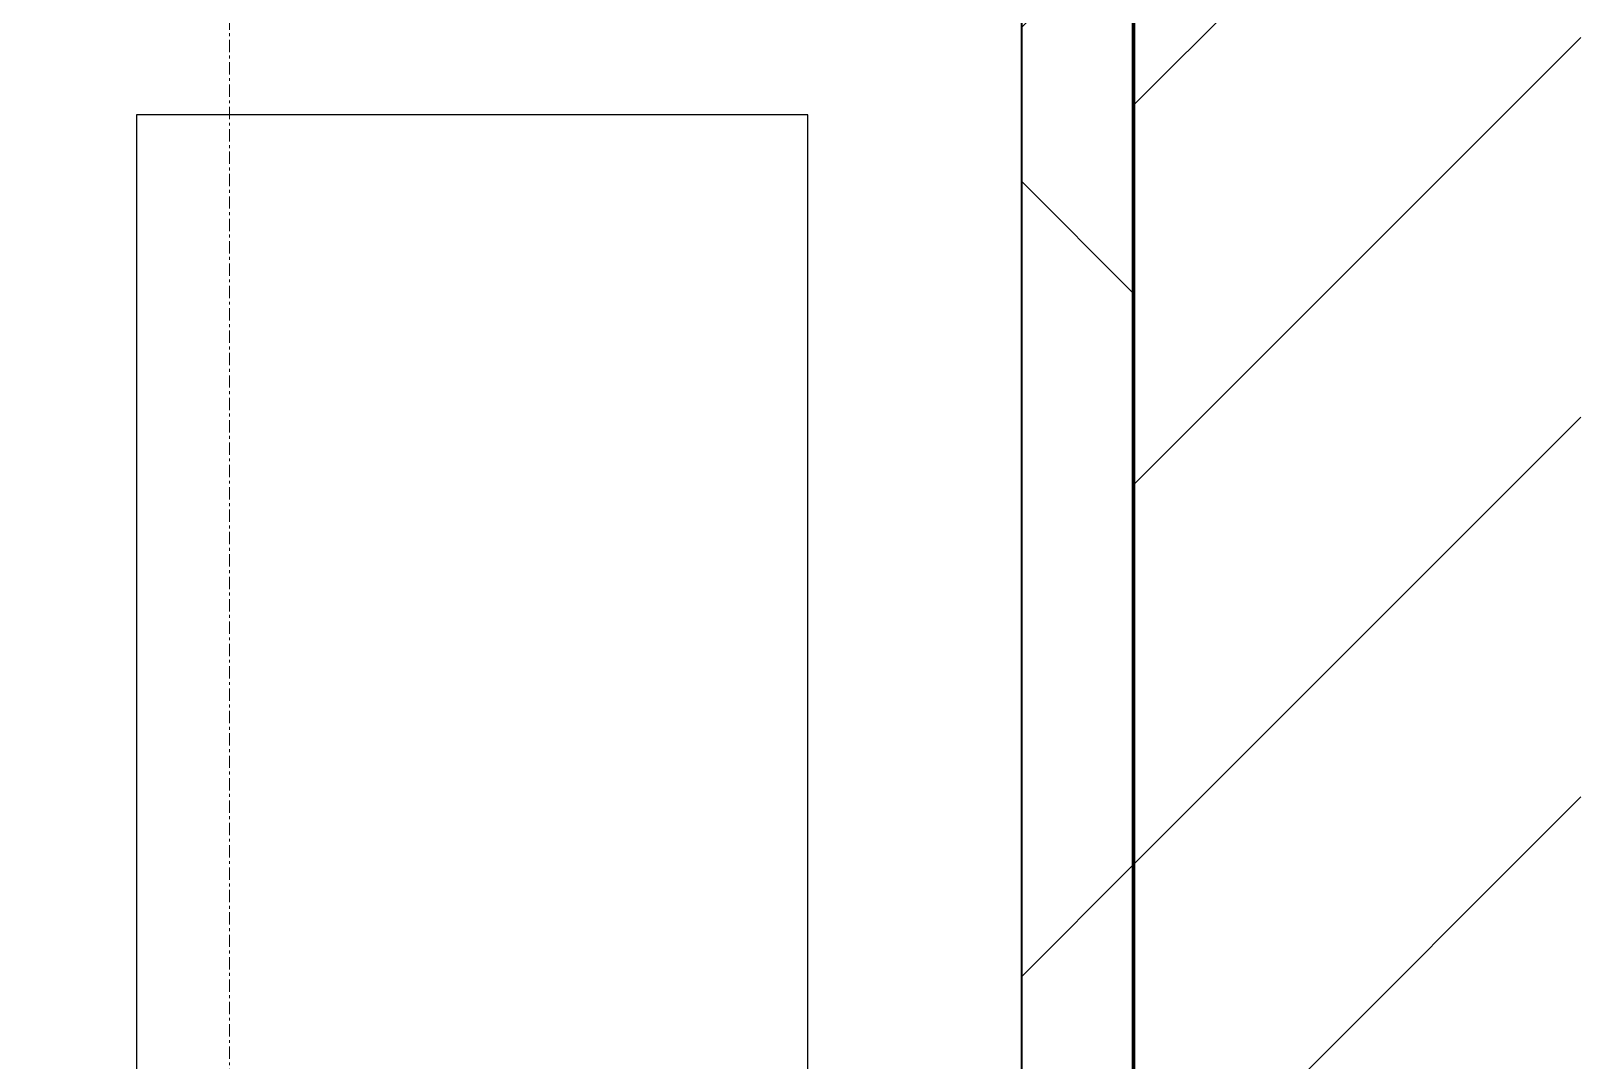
# Model space of a CAD drawing. Header units: millimetres. Extents: x -726012 to -647389, y -20772 to 18805.
# Drawn here: x -699171 to -698478, y 421 to 882 of the extents above; entities that cross this region are included whole.
import ezdxf
from ezdxf.xclip import XClip

# ---------------------------------------------------------------- set-up
doc = ezdxf.new("R2010")
doc.units = ezdxf.units.MM
doc.header["$XCLIPFRAME"] = 0
doc.linetypes.add('DPA_Grid _ Level 100', pattern=[10, 5.5, -1.6, 1.3, -1.6])
doc.layers.add('000 - WIPEOUT', color=250, linetype='Continuous')
doc.layers.add('A11_ALU.SOLID SHEET', color=2, linetype='Continuous')
for name, color, linetype, lineweight in [('A-GLAZ-CURT', 2, 'Continuous', 9), ('A-WALL', 5, 'Continuous', 35), ('A-WALL-FNSH', 2, 'Continuous', 35), ('A-WALL-PATT', 1, 'Continuous', 35), ('S-GRID', 251, 'Continuous', 9)]:
    doc.layers.add(name, color=color, linetype=linetype, lineweight=lineweight)

# ---------------------------------------------------------------- blocks, each defined once
blk = doc.blocks.new('PPLS-PP19_Custom Tile Pattern - Custom Tile Pattern-V44-4233-01 ENLARGED MULTI-PURPOSE LEVEL - REFLECTED CEILING PLAN - SHEET 4')
at = {"layer": 'A-GLAZ-CURT'}
for p, q in [((-300, 0), (300, 0)), ((300, 0), (-300, 0)), ((195.99, 0), (213.31, 0)), ((213.31, 0), (195.99, 0)), ((230.06, 0), (300, 0)), ((-300, -50), (300, -50)), ((300, -50), (-300, -50))]:
    blk.add_line(p, q, dxfattribs=at)
for points, knots in [([(152.49, 0), (149.18, 0), (137.03, 0), (110.06, 0), (82.19, 0), (70.15, 0)], [-484.335931, -484.335931, -484.335931, -484.335931, -458.593899, -401.860199, -358.945764, -358.945764, -358.945764, -358.945764]), ([(94.4, 0), (94.4, 0), (94.64, 0), (99.11, 0), (108.97, 0), (120.79, 0), (139.94, 0), (163.31, 0), (185.23, 0), (193.62, 0), (194.69, 0), (194.79, 0)], [-2348.345796, -2348.345796, -2348.345796, -2348.345796, -2310.419338, -2233.599744, -2052.234781, -1843.028543, -1530.39897, -1095.004608, -529.74427, -295.064701, -265.121568, -265.121568, -265.121568, -265.121568]), ([(152.98, 0), (152.7, 0), (149.33, 0), (143.29, 0), (134.04, 0), (126.24, 0), (118.6, 0), (114.23, 0), (111.98, 0), (105.66, 0), (105.23, 0), (105.23, 0)], [-10121.405756, -10121.405756, -10121.405756, -10121.405756, -10098.273015, -9847.788484, -9677.714971, -9567.007022, -9453.21225, -9220.200448, -9012.77275, -8966.157302, -8929.495943, -8929.495943, -8929.495943, -8929.495943]), ([(128.58, 0), (128.8, 0), (130.16, 0), (138.8, 0), (147.95, 0), (152.56, 0)], [-633.326174, -633.326174, -633.326174, -633.326174, -627.736123, -618.981161, -603.66234, -603.66234, -603.66234, -603.66234]), ([(168.37, 0), (167.68, 0), (164.16, 0), (158.81, 0), (153.2, 0)], [-543.375029, -543.375029, -543.375029, -543.375029, -530.793311, -486.194783, -486.194783, -486.194783, -486.194783]), ([(153.28, 0), (153.5, 0), (156.34, 0), (161.24, 0), (162.19, 0), (162.75, 0)], [-602.85877, -602.85877, -602.85877, -602.85877, -602.094757, -592.980799, -581.414464, -581.414464, -581.414464, -581.414464]), ([(193.8, 0), (193.33, 0), (190.11, 0), (183.13, 0), (171, 0), (161.95, 0), (161.28, 0), (158.35, 0), (157.85, 0), (157.77, 0)], [-11665.349007, -11665.349007, -11665.349007, -11665.349007, -11565.880756, -11105.624034, -10839.086983, -10768.332124, -10666.779182, -10580.760289, -10550.278881, -10550.278881, -10550.278881, -10550.278881]), ([(300, 0), (286.53, 0), (254.22, 0), (207.11, 0), (177.41, 0), (159.34, 0), (158.33, 0), (158.3, 0)], [-285.253232, -285.253232, -285.253232, -285.253232, -244.693688, -187.987675, -143.776725, -129.632772, -123.352749, -123.352749, -123.352749, -123.352749]), ([(159.07, 0), (159.13, 0), (160.84, 0), (165.21, 0), (174.15, 0), (185.98, 0), (208.82, 0), (219.42, 0), (230.06, 0)], [-115.643202, -115.643202, -115.643202, -115.643202, -114.681583, -87.660824, -65.295536, -41.623857, -24.459831, 0, 0, 0, 0]), ([(162.75, 0), (165.4, 0), (170.91, 0), (172.61, 0), (172.61, 0)], [-111.264224, -111.264224, -111.264224, -111.264224, -56.742688, -19.085662, -19.085662, -19.085662, -19.085662]), ([(247.1, 0), (246.76, 0), (245.04, 0), (238.34, 0), (226.56, 0), (221.1, 0), (200.27, 0), (182.99, 0), (174.27, 0), (169.67, 0), (168.99, 0)], [-9649.085549, -9649.085549, -9649.085549, -9649.085549, -9581.591397, -9406.094246, -9221.510254, -9016.44624, -8717.832359, -8253.978395, -8152.463617, -8069.855175, -8069.855175, -8069.855175, -8069.855175]), ([(215.22, 0), (214.62, 0), (210.55, 0), (203.98, 0), (187.54, 0), (175.3, 0), (169.49, 0)], [-203.825446, -203.825446, -203.825446, -203.825446, -198.527383, -184.406837, -162.427601, -142.916156, -142.916156, -142.916156, -142.916156]), ([(171.51, 0), (176.48, 0), (193.23, 0), (201.73, 0), (208.81, 0), (213.9, 0), (241.96, 0), (266.73, 0), (281.71, 0), (291.71, 0), (296.52, 0), (297.86, 0), (298.09, 0)], [-7971.819559, -7971.819559, -7971.819559, -7971.819559, -7784.112253, -7606.717214, -7289.299508, -7042.621073, -6582.165592, -6068.460911, -5766.029927, -5566.724884, -5280.360606, -5199.253518, -5199.253518, -5199.253518, -5199.253518]), ([(172.07, 0), (177.66, 0), (187.87, 0), (201.08, 0), (207.47, 0), (213.96, 0), (215.11, 0)], [-255.364076, -255.364076, -255.364076, -255.364076, -237.955587, -223.92608, -215.862851, -208.75215, -208.75215, -208.75215, -208.75215]), ([(300, 0), (288.22, 0), (262, 0), (230.43, 0), (219.94, 0), (219.02, 0)], [-12528.858583, -12528.858583, -12528.858583, -12528.858583, -11905.454923, -11162.864862, -10856.732305, -10856.732305, -10856.732305, -10856.732305]), ([(219.9, 0), (220.86, 0), (227.84, 0), (242.06, 0), (246.54, 0), (246.96, 0)], [-10670.940496, -10670.940496, -10670.940496, -10670.940496, -10511.382485, -9925.173265, -9834.877357, -9834.877357, -9834.877357, -9834.877357]), ([(284.76, 0), (284.76, 0), (285.09, 0), (287.47, 0), (293.59, 0), (297.76, 0), (300, 0)], [-4110.630118, -4110.630118, -4110.630118, -4110.630118, -4053.389046, -3959.664717, -3862.421465, -3746.95702, -3746.95702, -3746.95702, -3746.95702]), ([(297.38, 0), (295.84, 0), (291.62, 0), (285.38, 0), (284.87, 0)], [-4803.172655, -4803.172655, -4803.172655, -4803.172655, -4358.271401, -4143.037883, -4143.037883, -4143.037883, -4143.037883])]:
    blk.add_open_spline(points, degree=3, knots=knots, dxfattribs=at)
for points in [[(157.9, 0), (156.94, 0), (155.18, 0), (153.19, 0)], [(168.74, 0), (168.74, 0), (169.81, 0), (171.51, 0)], [(195.11, 0), (194.91, 0), (194.44, 0), (193.8, 0)]]:
    blk.add_open_spline(points, degree=3, dxfattribs=at)
blk = doc.blocks.new('PPLS-PP19_Custom Tile Pattern - Custom Tile Pattern-V45-4233-01 ENLARGED MULTI-PURPOSE LEVEL - REFLECTED CEILING PLAN - SHEET 4')
at = {"layer": 'A-GLAZ-CURT'}
for p, q in [((-300, 0), (300, 0)), ((300, 0), (-300, 0)), ((-293.07, 0), (-281.82, 0)), ((-281.82, 0), (-293.07, 0)), ((-280.74, 0), (-275.75, 0)), ((-275.75, 0), (-280.74, 0)), ((-222.32, 0), (-205, 0)), ((-205, 0), (-222.32, 0)), ((-300, -50), (300, -50)), ((300, -50), (-300, -50))]:
    blk.add_line(p, q, dxfattribs=at)
at = {"layer": 'A-GLAZ-CURT', "flags": 128}
for points in [[(-300, 0), (-291.56, 0), (-283.3, 0), (-275.2, 0), (-267.26, 0), (-259.45, 0), (-251.77, 0), (-244.2, 0), (-236.74, 0), (-229.36, 0), (-222.06, 0), (-214.83, 0), (-207.71, 0), (-200.76, 0), (-194.02, 0), (-187.54, 0), (-181.38, 0), (-175.58, 0), (-170.25, 0), (-165.64, 0), (-162.01, 0), (-159.53, 0), (-157.46, 0), (-154.52, 0), (-149.42, 0), (-141.84, 0), (-132.81, 0), (-126.08, 0)], [(-125.17, 0), (-128.55, 0), (-134.16, 0), (-140.03, 0), (-145.5, 0), (-150.63, 0), (-155.53, 0), (-160.27, 0), (-164.95, 0), (-169.65, 0), (-174.47, 0), (-179.49, 0), (-184.81, 0), (-190.44, 0), (-196.37, 0), (-202.58, 0), (-209.04, 0), (-215.73, 0), (-222.63, 0), (-229.72, 0), (-236.97, 0), (-244.39, 0), (-251.96, 0), (-259.67, 0), (-267.51, 0), (-275.48, 0), (-283.55, 0), (-291.73, 0), (-300, 0)]]:
    blk.add_lwpolyline(points, dxfattribs=at)
at = {"layer": 'A-GLAZ-CURT'}
for points, knots in [([(-300, 0), (-284.65, 0), (-236.57, 0), (-174.61, 0), (-132.41, 0), (-117.3, 0), (-114.73, 0)], [-5323.127839, -5323.127839, -5323.127839, -5323.127839, -4502.809032, -2700.551212, -1002.059161, -682.546286, -682.546286, -682.546286, -682.546286]), ([(-72.93, 0), (-75.51, 0), (-91.45, 0), (-134.08, 0), (-202.69, 0), (-262.56, 0), (-294.48, 0), (-300, 0)], [-19442.345229, -19442.345229, -19442.345229, -19442.345229, -18935.241197, -17136.203329, -15131.813646, -13729.592194, -13439.944408, -13439.944408, -13439.944408, -13439.944408]), ([(-137.88, 0), (-140.56, 0), (-147.66, 0), (-147.69, 0), (-158.72, 0), (-174.02, 0), (-185.59, 0), (-209.77, 0), (-232.01, 0), (-255.22, 0), (-262.59, 0), (-264.9, 0), (-265.4, 0)], [-3187.727384, -3187.727384, -3187.727384, -3187.727384, -2919.378265, -2477.344047, -2237.412286, -2029.680487, -1755.085331, -1400.429864, -858.079193, -543.655514, -208.940337, 0, 0, 0, 0]), ([(-258.6, 0), (-257.91, 0), (-254.26, 0), (-241.25, 0), (-225.99, 0), (-213.1, 0), (-204.46, 0), (-199.67, 0), (-197.96, 0)], [-5722.54675, -5722.54675, -5722.54675, -5722.54675, -5657.471696, -5413.335975, -5017.494783, -4832.723979, -4666.091899, -4570.356129, -4570.356129, -4570.356129, -4570.356129]), ([(-133.82, 0), (-135.51, 0), (-137.8, 0), (-149.31, 0), (-162.01, 0), (-177.91, 0), (-199.46, 0), (-216.65, 0), (-231.26, 0), (-233.46, 0), (-234, 0)], [-2731.647847, -2731.647847, -2731.647847, -2731.647847, -2418.507304, -2308.929706, -2113.765672, -1763.376603, -1422.553702, -978.033455, -846.069444, -682.911962, -682.911962, -682.911962, -682.911962]), ([(-233.49, 0), (-233.44, 0), (-232.38, 0), (-230.74, 0), (-225.3, 0), (-223.63, 0)], [-455.274641, -455.274641, -455.274641, -455.274641, -440.605512, -119.536984, 0, 0, 0, 0]), ([(-223.63, 0), (-219.39, 0), (-210.25, 0), (-201.32, 0), (-197.75, 0)], [-5463.295695, -5463.295695, -5463.295695, -5463.295695, -5161.076232, -4962.302564, -4962.302564, -4962.302564, -4962.302564]), ([(-197.75, 0), (-193.87, 0), (-184.1, 0), (-171.77, 0), (-158.7, 0), (-157.22, 0)], [-4566.430633, -4566.430633, -4566.430633, -4566.430633, -4349.945572, -4000.813434, -3840.635403, -3840.635403, -3840.635403, -3840.635403]), ([(-197.48, 0), (-193.56, 0), (-184.64, 0), (-169.02, 0), (-152.12, 0), (-136.84, 0), (-127.33, 0), (-124.19, 0), (-123.43, 0), (-123.28, 0)], [-4957.434982, -4957.434982, -4957.434982, -4957.434982, -4739.070012, -4465.409639, -4149.119819, -3839.893365, -3647.167523, -3488.92562, -3439.852845, -3439.852845, -3439.852845, -3439.852845]), ([(-152.35, 0), (-151.03, 0), (-147.71, 0), (-143.57, 0), (-138.62, 0)], [-3494.978217, -3494.978217, -3494.978217, -3494.978217, -3371.022232, -3227.460399, -3227.460399, -3227.460399, -3227.460399]), ([(-118.78, 0), (-121.86, 0), (-126.28, 0), (-136.96, 0), (-147.46, 0), (-150.03, 0), (-150.57, 0)], [-5938.474035, -5938.474035, -5938.474035, -5938.474035, -5700.061948, -5508.838257, -5298.784692, -5196.16478, -5196.16478, -5196.16478, -5196.16478]), ([(-150.34, 0), (-150.07, 0), (-147.75, 0), (-142.6, 0), (-127.26, 0), (-107.3, 0), (-90.42, 0), (-75.26, 0), (-68.41, 0), (-65.12, 0), (-63.63, 0)], [-4948.728362, -4948.728362, -4948.728362, -4948.728362, -4883.323924, -4440.880425, -4054.690705, -3793.097032, -3402.597032, -3144.956779, -3050.982048, -2969.237017, -2969.237017, -2969.237017, -2969.237017]), ([(-26.75, 0), (-27.82, 0), (-36.18, 0), (-53.55, 0), (-78.2, 0), (-110.94, 0), (-130.52, 0), (-147.74, 0), (-149.07, 0)], [-8718.362214, -8718.362214, -8718.362214, -8718.362214, -8532.293389, -8073.216054, -7508.296369, -7004.680444, -6449.282163, -6277.220794, -6277.220794, -6277.220794, -6277.220794]), ([(-148.23, 0), (-146.94, 0), (-140.15, 0), (-137.28, 0), (-133.93, 0), (-128.78, 0), (-126.5, 0)], [-6162.058746, -6162.058746, -6162.058746, -6162.058746, -6017.569127, -5560.701257, -5364.112219, -5231.017328, -5231.017328, -5231.017328, -5231.017328]), ([(-86.16, 0), (-91.37, 0), (-104.13, 0), (-122.65, 0), (-139.03, 0), (-146.11, 0), (-146.95, 0)], [-1681.3698, -1681.3698, -1681.3698, -1681.3698, -1374.161226, -945.742622, -741.901385, -489.130243, -489.130243, -489.130243, -489.130243]), ([(-146.69, 0), (-146.59, 0), (-145.49, 0), (-135.69, 0), (-128.29, 0), (-125.15, 0)], [-420.34245, -420.34245, -420.34245, -420.34245, -406.956646, -290.263673, 0, 0, 0, 0]), ([(-127.41, 0), (-131.63, 0), (-133.16, 0), (-134.09, 0), (-134.15, 0)], [-8540.990293, -8540.990293, -8540.990293, -8540.990293, -8266.114998, -8246.473386, -8246.473386, -8246.473386, -8246.473386]), ([(-134.15, 0), (-133.32, 0), (-130.31, 0), (-122.23, 0), (-115.73, 0), (-114.89, 0)], [-7657.439573, -7657.439573, -7657.439573, -7657.439573, -7293.749979, -6839.55839, -6773.888853, -6773.888853, -6773.888853, -6773.888853]), ([(-120.13, 0), (-120.14, 0), (-120.24, 0), (-121.3, 0), (-129.25, 0), (-133.82, 0)], [-2933.992132, -2933.992132, -2933.992132, -2933.992132, -2920.575025, -2840.280255, -2731.647847, -2731.647847, -2731.647847, -2731.647847]), ([(-113.43, 0), (-113.44, 0), (-113.96, 0), (-119.73, 0), (-125.43, 0), (-127.03, 0), (-127.41, 0)], [-328.499627, -328.499627, -328.499627, -328.499627, -282.672656, -98.539552, -24.539552, 0, 0, 0, 0]), ([(-126.5, 0), (-122.44, 0), (-108.71, 0), (-86.68, 0), (-63.44, 0), (-54.4, 0), (-48.53, 0), (-38.83, 0), (-33.59, 0), (-32.34, 0)], [-5231.017328, -5231.017328, -5231.017328, -5231.017328, -4994.692869, -4542.524482, -4008.285538, -3689.699207, -3546.54457, -3315.260113, -3238.248822, -3238.248822, -3238.248822, -3238.248822]), ([(-125.15, 0), (-124.93, 0), (-122.77, 0), (-119.2, 0), (-115.67, 0)], [-3362.7396, -3362.7396, -3362.7396, -3362.7396, -3342.215224, -3152.568375, -3152.568375, -3152.568375, -3152.568375]), ([(-122.08, 0), (-122.01, 0), (-121.69, 0), (-121.2, 0), (-120.88, 0)], [-3136.336417, -3136.336417, -3136.336417, -3136.336417, -3110.304437, -3035.164275, -3035.164275, -3035.164275, -3035.164275]), ([(-36.33, 0), (-36.43, 0), (-37.27, 0), (-45.02, 0), (-46.13, 0), (-60.59, 0), (-81.23, 0), (-99.51, 0), (-114.02, 0), (-117.28, 0), (-118.78, 0)], [-1855.773136, -1855.773136, -1855.773136, -1855.773136, -1810.870157, -1672.078046, -1405.135169, -1060.00838, -740.068933, -229.489605, -116.330425, 0, 0, 0, 0]), ([(-36.62, 0), (-36.62, 0), (-40.35, 0), (-44.32, 0), (-58.97, 0), (-85.2, 0), (-105.11, 0), (-113.32, 0), (-114.84, 0)], [-4069.478503, -4069.478503, -4069.478503, -4069.478503, -3858.647035, -3538.256648, -2842.901703, -2193.204658, -1433.981041, -1192.683828, -1192.683828, -1192.683828, -1192.683828]), ([(-114.73, 0), (-107.85, 0), (-91.3, 0), (-74.02, 0), (-62.74, 0), (-60.36, 0), (-59.97, 0)], [-6769.808318, -6769.808318, -6769.808318, -6769.808318, -6236.997189, -5713.340575, -5140.470607, -5006.787413, -5006.787413, -5006.787413, -5006.787413]), ([(-114.73, 0), (-113.57, 0), (-109.06, 0), (-98.9, 0), (-85.29, 0), (-71.67, 0), (-65.93, 0), (-65.07, 0)], [-3135.940492, -3135.940492, -3135.940492, -3135.940492, -3074.362186, -2902.289527, -2605.247022, -2322.099534, -2241.8264, -2241.8264, -2241.8264, -2241.8264]), ([(-114.7, 0), (-114.38, 0), (-113.85, 0), (-113.43, 0), (-113.43, 0)], [-484.332891, -484.332891, -484.332891, -484.332891, -394.672656, -330.879064, -330.879064, -330.879064, -330.879064]), ([(-114.32, 0), (-112.65, 0), (-107, 0), (-99.5, 0), (-91.46, 0)], [-665.39098, -665.39098, -665.39098, -665.39098, -460.363443, 0, 0, 0, 0]), ([(-114.1, 0), (-113, 0), (-108.61, 0), (-96.78, 0), (-71.33, 0), (-42.53, 0), (-12.78, 0), (4.23, 0), (9.43, 0), (10.04, 0)], [-5602.276082, -5602.276082, -5602.276082, -5602.276082, -5430.283136, -5103.229623, -4799.173296, -4065.652676, -3589.737505, -3285.047089, -3066.359526, -3066.359526, -3066.359526, -3066.359526]), ([(9.32, 0), (9.08, 0), (7.65, 0), (2.57, 0), (-12.23, 0), (-25.64, 0), (-40, 0), (-56.24, 0), (-75.59, 0), (-94, 0), (-109.74, 0), (-113.27, 0), (-114.09, 0)], [-2922.926651, -2922.926651, -2922.926651, -2922.926651, -2882.788014, -2720.818881, -2518.50168, -2125.455881, -1792.521578, -1466.981642, -1208.454564, -789.402658, -501.969187, -365.365831, -365.365831, -365.365831, -365.365831]), ([(-91.46, 0), (-90.09, 0), (-84.7, 0), (-77.43, 0), (-72.73, 0), (-72.64, 0), (-72.64, 0)], [-19832.387487, -19832.387487, -19832.387487, -19832.387487, -19753.885894, -19541.04734, -19478.625389, -19471.062469, -19471.062469, -19471.062469, -19471.062469]), ([(-63.96, 0), (-64.13, 0), (-72.5, 0), (-80.63, 0), (-86.16, 0)], [-2171.769325, -2171.769325, -2171.769325, -2171.769325, -2007.031671, -1681.3698, -1681.3698, -1681.3698, -1681.3698]), ([(-29.03, 0), (-33.97, 0), (-43.74, 0), (-56.37, 0), (-71.66, 0), (-77.83, 0), (-82.66, 0), (-83.28, 0), (-83.28, 0)], [-2680.714891, -2680.714891, -2680.714891, -2680.714891, -2413.671296, -2161.752162, -2006.592567, -1646.621388, -1424.436217, -1393.971743, -1393.971743, -1393.971743, -1393.971743]), ([(-83.28, 0), (-83.28, 0), (-82.91, 0), (-76.14, 0), (-62.97, 0), (-48.14, 0), (-36.77, 0), (-34.17, 0), (-32.48, 0)], [-1393.4169, -1393.4169, -1393.4169, -1393.4169, -1353.722004, -1274.333717, -1073.56893, -651.549973, -296.515819, -107.228596, -107.228596, -107.228596, -107.228596]), ([(-66.39, 0), (-66.39, 0), (-63.63, 0), (-53.63, 0), (-37.01, 0), (-31.95, 0), (-31.57, 0)], [-2493.31794, -2493.31794, -2493.31794, -2493.31794, -2315.303971, -1809.437387, -963.711516, -889.141667, -889.141667, -889.141667, -889.141667]), ([(31.18, 0), (25.97, 0), (11.99, 0), (-16.92, 0), (-47.42, 0), (-65.77, 0), (-66.37, 0), (-66.38, 0)], [-4496.803627, -4496.803627, -4496.803627, -4496.803627, -4222.080604, -3745.412743, -2981.410125, -2542.574734, -2498.224237, -2498.224237, -2498.224237, -2498.224237]), ([(-63.63, 0), (-61.49, 0), (-57.39, 0), (-54.49, 0), (-45.2, 0), (-40.79, 0), (-40.46, 0), (-40.44, 0)], [-2969.237017, -2969.237017, -2969.237017, -2969.237017, -2851.217951, -2734.127174, -2474.780881, -2410.990208, -2350.645972, -2350.645972, -2350.645972, -2350.645972]), ([(-58.83, 0), (-58.37, 0), (-57.29, 0), (-54.23, 0), (-46.33, 0), (-42.62, 0), (-41.76, 0)], [-4859.52896, -4859.52896, -4859.52896, -4859.52896, -4680.891996, -4469.85053, -4321.566175, -4270.495146, -4270.495146, -4270.495146, -4270.495146]), ([(-51.83, 0), (-51.83, 0), (-51.78, 0), (-47.4, 0), (-46.01, 0), (-40.22, 0), (-36.78, 0)], [-632.814994, -632.814994, -632.814994, -632.814994, -627.965721, -508.377888, -260.442412, 0, 0, 0, 0]), ([(50.25, 0), (45.19, 0), (36, 0), (24.07, 0), (12.82, 0), (-2.9, 0), (-20.62, 0), (-32.81, 0), (-44.85, 0), (-51.43, 0), (-51.79, 0)], [-2579.643523, -2579.643523, -2579.643523, -2579.643523, -2313.748533, -2106.613311, -1925.670641, -1617.263037, -1290.787923, -1039.307308, -819.71621, -644.910881, -644.910881, -644.910881, -644.910881]), ([(-41.76, 0), (-39.9, 0), (-37.72, 0), (-36.92, 0), (-36.77, 0)], [-4270.495146, -4270.495146, -4270.495146, -4270.495146, -4161.040818, -4106.245333, -4106.245333, -4106.245333, -4106.245333]), ([(-36.29, 0), (-36.29, 0), (-34.66, 0), (-28.88, 0), (-26.95, 0), (-26.54, 0)], [-9150.272121, -9150.272121, -9150.272121, -9150.272121, -9057.163041, -8919.836787, -8834.607043, -8834.607043, -8834.607043, -8834.607043]), ([(-33.34, 0), (-33.34, 0), (-32.93, 0), (-31.16, 0), (-30.52, 0)], [-2415.024266, -2415.024266, -2415.024266, -2415.024266, -2357.633367, -2323.618664, -2323.618664, -2323.618664, -2323.618664]), ([(-31.66, 0), (-25.93, 0), (-16.06, 0), (2.5, 0), (8.65, 0), (9.48, 0)], [-3224.08875, -3224.08875, -3224.08875, -3224.08875, -2864.387349, -2439.246196, -2366.412601, -2366.412601, -2366.412601, -2366.412601]), ([(30.82, 0), (29.27, 0), (20.14, 0), (3.54, 0), (-14.59, 0), (-28.88, 0), (-31.35, 0)], [-10462.034656, -10462.034656, -10462.034656, -10462.034656, -10363.088938, -9884.23066, -9424.652049, -9299.586361, -9299.586361, -9299.586361, -9299.586361]), ([(-31.34, 0), (-28.39, 0), (-16.99, 0), (8.83, 0), (34.94, 0), (50.43, 0), (51.33, 0)], [-6062.162279, -6062.162279, -6062.162279, -6062.162279, -5862.463379, -5340.621928, -4573.028122, -4525.413698, -4525.413698, -4525.413698, -4525.413698]), ([(-30.76, 0), (-30.73, 0), (-29.99, 0), (-23.47, 0), (-15.75, 0), (-15.19, 0)], [-54176.191683, -54176.191683, -54176.191683, -54176.191683, -54157.274271, -53749.15266, -53717.791567, -53717.791567, -53717.791567, -53717.791567]), ([(9.82, 0), (6.88, 0), (-2.77, 0), (-17.6, 0), (-28.63, 0), (-30.74, 0)], [-3484.195409, -3484.195409, -3484.195409, -3484.195409, -3333.063701, -2994.501669, -2710.888442, -2710.888442, -2710.888442, -2710.888442]), ([(-30.52, 0), (-27.11, 0), (-17.83, 0), (5.99, 0), (22.06, 0), (37.44, 0), (45.92, 0), (57.76, 0), (64.47, 0), (72.74, 0), (75.22, 0), (76.03, 0), (76.21, 0)], [-2323.618664, -2323.618664, -2323.618664, -2323.618664, -2142.497158, -1716.209403, -1206.526904, -1089.329421, -901.315459, -753.071572, -495.328968, -421.953223, -334.951786, -290.452333, -290.452333, -290.452333, -290.452333]), ([(-13, 0), (-14.35, 0), (-17.68, 0), (-25.97, 0), (-29.52, 0), (-30.21, 0)], [-55207.591944, -55207.591944, -55207.591944, -55207.591944, -54789.006179, -54461.685999, -54290.791712, -54290.791712, -54290.791712, -54290.791712]), ([(8.33, 0), (8.19, 0), (7.18, 0), (0.32, 0), (-13.89, 0), (-24.92, 0), (-29.03, 0)], [-3574.286521, -3574.286521, -3574.286521, -3574.286521, -3526.962355, -3285.499107, -2903.012179, -2680.714891, -2680.714891, -2680.714891, -2680.714891]), ([(-28.98, 0), (-28.66, 0), (-27.39, 0), (-24.45, 0), (-22.56, 0)], [-166.548282, -166.548282, -166.548282, -166.548282, -102.06493, 0, 0, 0, 0]), ([(-28.57, 0), (-26.93, 0), (-20.29, 0), (-11.45, 0), (0.57, 0), (7.65, 0), (9.82, 0)], [-5361.429781, -5361.429781, -5361.429781, -5361.429781, -5261.36855, -5050.479954, -4785.90057, -4670.542186, -4670.542186, -4670.542186, -4670.542186]), ([(-22.56, 0), (-20.27, 0), (-17.03, 0), (-11.36, 0), (-7.66, 0), (-6.6, 0), (-6.44, 0)], [-56468.192263, -56468.192263, -56468.192263, -56468.192263, -56344.022017, -56303.229861, -56166.290093, -56124.392176, -56124.392176, -56124.392176, -56124.392176]), ([(-15.19, 0), (-13.07, 0), (-2.77, 0), (7.85, 0), (9.05, 0)], [-461.142613, -461.142613, -461.142613, -461.142613, -429.606584, -425.607381, -425.607381, -425.607381, -425.607381]), ([(-6.54, 0), (-6.73, 0), (-7.2, 0), (-7.6, 0), (-7.79, 0)], [-56009.792147, -56009.792147, -56009.792147, -56009.792147, -55949.290093, -55895.192118, -55895.192118, -55895.192118, -55895.192118]), ([(-2.63, 0), (-2.47, 0), (-1.22, 0), (3.76, 0), (8.9, 0), (9.79, 0)], [-226.825321, -226.825321, -226.825321, -226.825321, -220.269177, -206.416616, -203.628827, -203.628827, -203.628827, -203.628827]), ([(103.09, 0), (101.08, 0), (86.31, 0), (63.34, 0), (35.84, 0), (12, 0), (3.08, 0), (-1.67, 0), (-2.25, 0)], [-375.435014, -375.435014, -375.435014, -375.435014, -369.147452, -330.153101, -307.516438, -285.83788, -246.234814, -234.646884, -234.646884, -234.646884, -234.646884])]:
    blk.add_open_spline(points, degree=3, knots=knots, dxfattribs=at)
for points in [[(-117.74, 0), (-117.32, 0), (-115.98, 0), (-114.79, 0)], [(-115.6, 0), (-116.52, 0), (-117.19, 0), (-117.56, 0)], [(-39.84, 0), (-39.08, 0), (-38.11, 0), (-37.36, 0)], [(-36.78, 0), (-35.18, 0), (-33.49, 0), (-31.71, 0)], [(-31.85, 0), (-33.9, 0), (-35.47, 0), (-36.04, 0)], [(-31.8, 0), (-30.96, 0), (-29.94, 0), (-28.57, 0)], [(-30.79, 0), (-30.07, 0), (-29.54, 0), (-29.19, 0)]]:
    blk.add_open_spline(points, degree=3, dxfattribs=at)
blk = doc.blocks.new('*U885')
at = {"layer": 'A-GLAZ-CURT', "rotation": 90}
for name, p in [('PPLS-PP19_Custom Tile Pattern - Custom Tile Pattern-V45-4233-01 ENLARGED MULTI-PURPOSE LEVEL - REFLECTED CEILING PLAN - SHEET 4', (-22445.85, 8420.41)), ('PPLS-PP19_Custom Tile Pattern - Custom Tile Pattern-V44-4233-01 ENLARGED MULTI-PURPOSE LEVEL - REFLECTED CEILING PLAN - SHEET 4', (-22445.85, 7820.41))]:
    blk.add_blockref(name, p, dxfattribs=at)
blk = doc.blocks.new('*U1257')
at = {"color": 3}
blk.add_wipeout([(-875, -8250), (875, -8250), (875, -8550), (-875, -8550)], dxfattribs=at).dxf.layer = '000 - WIPEOUT'
at = {"layer": 'A11_ALU.SOLID SHEET', "color": 0, "linetype": 'ByBlock'}
blk.add_lwpolyline([(-875, -8550), (875, -8550), (875, -8250), (-875, -8250)], close=True, dxfattribs=at)
blk = doc.blocks.new('*U1287')
blk.add_lwpolyline([(21173.36, -580), (28210, -580), (28210, -6849.96), (45954.15, -6849.96), (45954.15, 600), (82995.06, 600), (83086.47, 650), (90052, 650), (90392, 990), (103159.16, 990), (103159.16, 4990), (21173.36, 4990), (21173.36, 3485.45), (21203.36, 3485.45), (21203.36, 925.54), (21173.36, 925.54), (21173.36, -580)])
at = {"layer": 'A11_ALU.SOLID SHEET', "color": 0, "linetype": 'ByBlock', "rotation": 90}
blk.add_blockref('*U1257', (37308.5, -3610), dxfattribs=at)
blk = doc.blocks.new('*U1069')
at = {"layer": 'S-GRID', "linetype": 'DPA_Grid _ Level 100'}
blk.add_line((-22800, -12746.5), (-22800, 25446.83), dxfattribs=at)

msp = doc.modelspace()

# ---------------------------------------------------------------- hatches: boundary and pattern name
at = {"layer": 'A-WALL-PATT', "lineweight": 9}
h = msp.add_hatch(dxfattribs=at)
h.set_pattern_fill('FP_3', color=256, style=0, pattern_type=2)
h.set_pattern_definition([(45, (0, 0), (-212.13203, 212.13203), []), (135, (0, 0), (-212.13203, -212.13203), [])])
h.paths.add_polyline_path([(-698678.22, -3320.94), (-698678.22, 4179.02), (-698728.22, 4179.02), (-698728.22, -3320.94)])
h = msp.add_hatch(dxfattribs=at)
h.set_pattern_fill('FP_2', color=256, style=0, pattern_type=2)
h.set_pattern_definition([(45, (0, 0), (-84.852814, 84.852814), [])])
h.paths.add_polyline_path([(-698678.22, -4540.98), (-698478.22, -4540.98), (-698478.22, 4129.02), (-698678.22, 4129.02), (-698678.22, -4217.27)])

# ---------------------------------------------------------------- linework, layer by layer
at = {"layer": 'A-WALL', "color": 7, "lineweight": 70}
msp.add_line((-698678.22, -3320.94), (-698678.22, 4129.02), dxfattribs=at)
at = {"layer": 'A-WALL-FNSH', "color": 250}
for p, q in [((-698728.22, -3270.94), (-698728.22, 4179.02)), ((-698678.22, 4129.02), (-698678.22, -3320.94))]:
    msp.add_line(p, q, dxfattribs=at)

# ---------------------------------------------------------------- block references
msp.add_blockref('*U885', (-676282.37, -7541.39))

# ---------------------------------------------------------------- next in the draw order: block references
at = {"layer": 'A11_ALU.SOLID SHEET'}
ref = msp.add_blockref('*U1287', (-744682.37, 3579.02), dxfattribs=at)
XClip(ref).set_block_clipping_path([(22516.8245944298, -23612.0000696909), (92487.8891097467, 7199.9972603897)])

# ---------------------------------------------------------------- next in the draw order: block references
msp.add_blockref('*U1069', (-676282.37, -7541.39))

doc.saveas('drawing.dxf')
